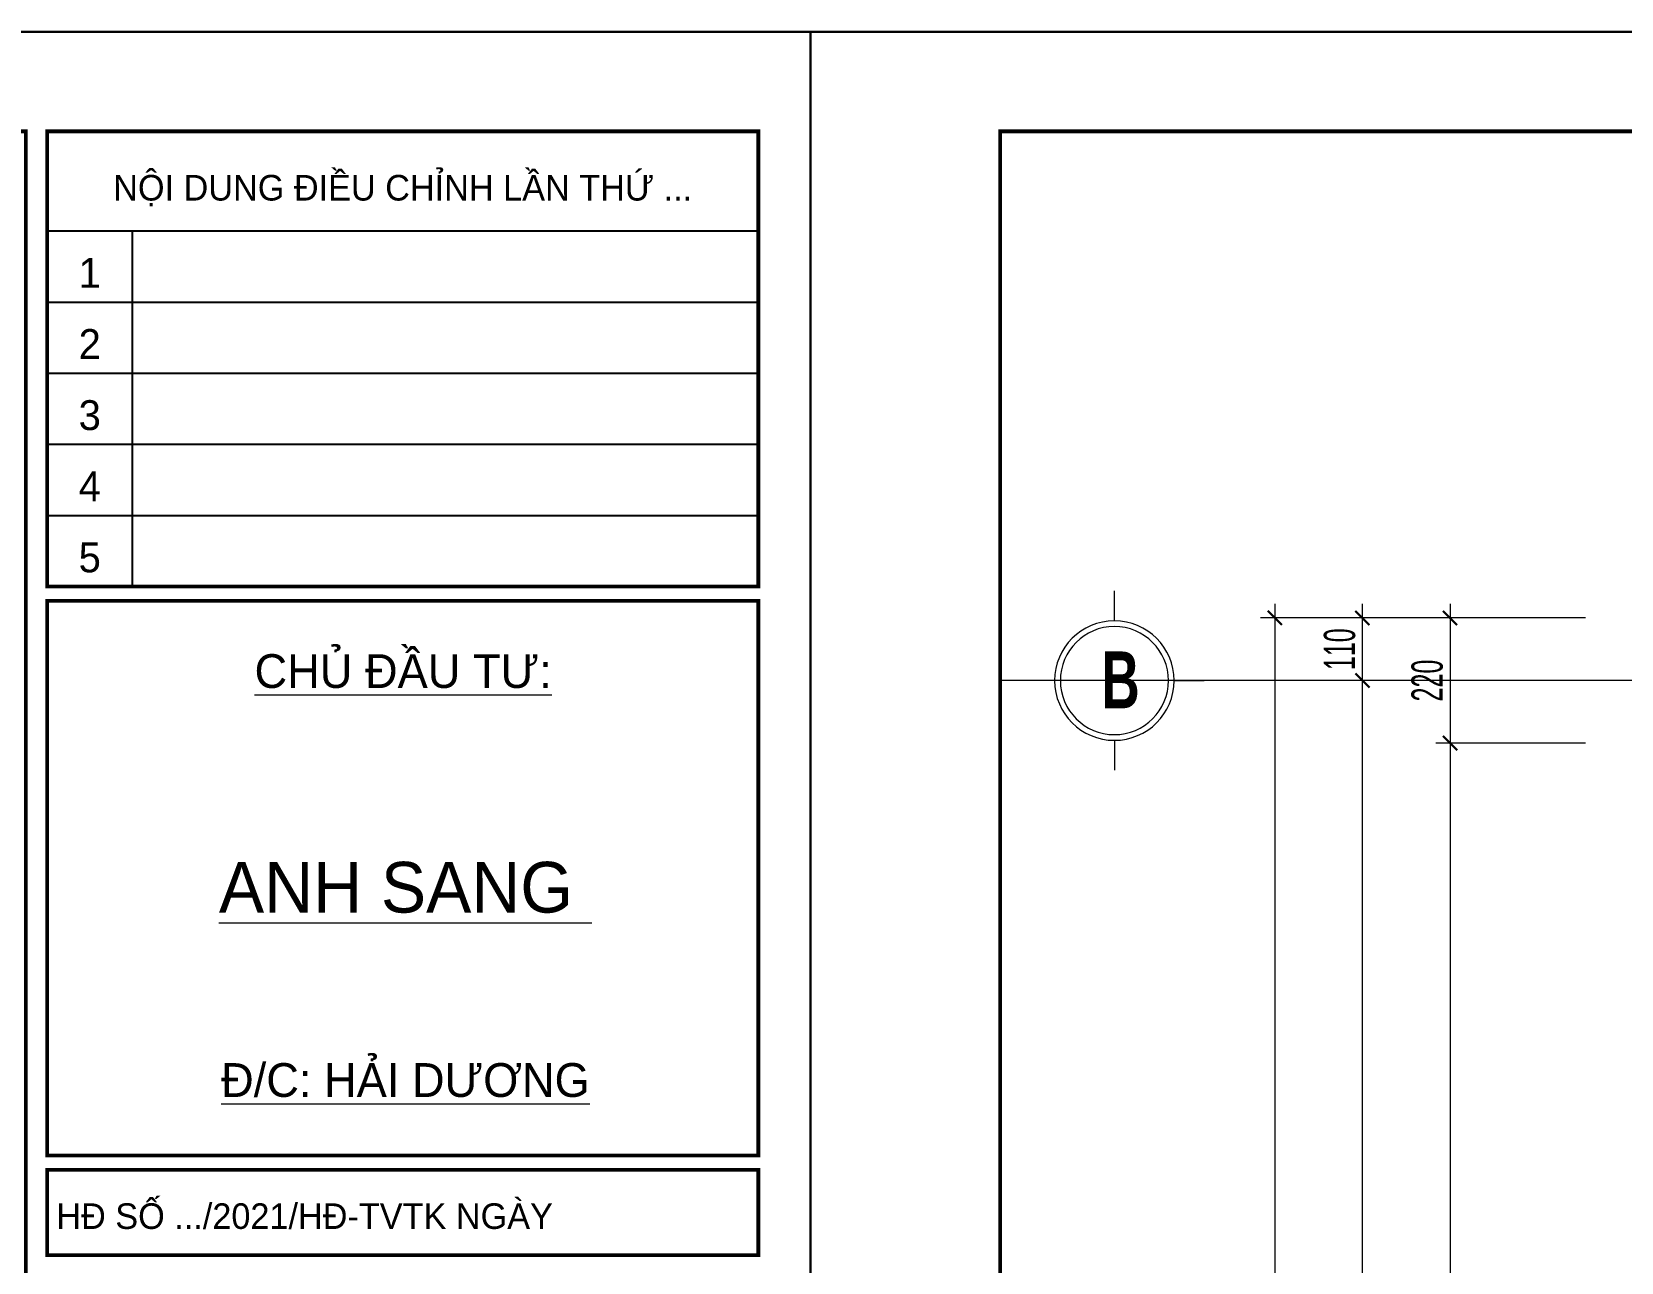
# Model space of a CAD drawing. Header units: millimetres. Extents: x 1336014 to 2939047, y -333549 to -60566.
# Drawn here: x 1415191 to 1417984, y -201210 to -199047 of the extents above; entities that cross this region are included whole.
import ezdxf
from ezdxf.enums import TextEntityAlignment as Align

# ---------------------------------------------------------------- set-up
doc = ezdxf.new("R2010")
doc.units = ezdxf.units.MM
doc.header["$MEASUREMENT"] = 0
doc.linetypes.add('CENTER2', pattern=[1.125, 0.75, -0.125, 0.125, -0.125])
for name, color, linetype, lineweight in [('05.Text', 253, 'Continuous', 18), ('08.Dim', 156, 'Continuous', 15), ('10.truc', 250, 'CENTER2', 20), ('11.Khung bo', 32, 'Continuous', 50), ('12.Khung', 36, 'Continuous', 25)]:
    doc.layers.add(name, color=color, linetype=linetype, lineweight=lineweight)
doc.layers.add('Tpl_Bound', color=1, linetype='Continuous', plot=False)
doc.styles.add('AVANT', font='')
doc.styles.add('AVANTHB', font='')
doc.styles.add('TT5_Text Dim', font='hoatbif.shx', dxfattribs={"width": 0.6})
doc.styles.add('VnAvantH', font='')
doc.styles.get('AVANT').set_extended_font_data('.VnAvant')
doc.styles.get('AVANTHB').set_extended_font_data('.VnAvantH', bold=True)
doc.styles.get('VnAvantH').set_extended_font_data('.VnAvantH')
doc.dimstyles.new('TT5_Dim 1-25', dxfattribs={"dimscale": 25, "dimtxt": 2.2, "dimasz": 1, "dimexe": 1, "dimexo": 0, "dimgap": 0.5, "dimtad": 1, "dimdec": 0, "dimzin": 0, "dimdsep": 46, "dimtxsty": 'TT5_Text Dim', "dimblk": 'ARCHTICK', "dimcen": 0, "dimdle": 1, "dimclrd": 256, "dimclre": 256, "dimclrt": 1, "dimadec": 0, "dimazin": 0, "dimtfac": 0.015, "dimtdec": 0, "dimtix": 1, "dimtmove": 2, "dimatfit": 3, "dimldrblk": 'DOT', "dimfxl": 1, "dimtolj": 1, "dimtzin": 0, "dimlwd": -1, "dimlwe": -1, "dimarcsym": 1})

# ---------------------------------------------------------------- blocks, each defined once
blk = doc.blocks.new('100')
at = {"layer": '11.Khung bo', "const_width": 26.7}
for points in [[(1860913, -945240), (1860913, -916940), (1896063, -916940), (1896063, -945240)], [(1860913, -945240), (1860913, -916940), (1896063, -916940), (1896063, -945240)], [(1860913, -945240), (1860913, -916940), (1896063, -916940), (1896063, -945240)], [(1896213, -920140), (1896213, -916940), (1901213, -916940), (1901213, -920140)], [(1896213, -920140), (1896213, -916940), (1901213, -916940), (1901213, -920140)], [(1896213, -920140), (1896213, -916940), (1901213, -916940), (1901213, -920140)], [(1896213, -924140), (1901213, -924140), (1901213, -920240), (1896213, -920240)], [(1896213, -924140), (1901213, -924140), (1901213, -920240), (1896213, -920240)], [(1896213, -924140), (1901213, -924140), (1901213, -920240), (1896213, -920240)], [(1896213, -924840), (1901213, -924840), (1901213, -924240), (1896213, -924240)], [(1896213, -924840), (1901213, -924840), (1901213, -924240), (1896213, -924240)], [(1896213, -924840), (1901213, -924840), (1901213, -924240), (1896213, -924240)]]:
    blk.add_lwpolyline(points, close=True, dxfattribs=at)
at = {"layer": '12.Khung'}
for p, q in [((1896213, -917640), (1901213, -917640)), ((1896213, -917640), (1901213, -917640)), ((1896213, -917640), (1901213, -917640)), ((1896813, -920140), (1896813, -917640)), ((1896813, -920140), (1896813, -917640)), ((1896813, -920140), (1896813, -917640)), ((1896213, -918140), (1901213, -918140)), ((1896213, -918140), (1901213, -918140)), ((1896213, -918140), (1901213, -918140)), ((1896213, -918640), (1901213, -918640)), ((1896213, -918640), (1901213, -918640)), ((1896213, -918640), (1901213, -918640)), ((1896213, -919140), (1901213, -919140)), ((1896213, -919140), (1901213, -919140)), ((1896213, -919140), (1901213, -919140)), ((1896213, -919640), (1901213, -919640)), ((1896213, -919640), (1901213, -919640)), ((1896213, -919640), (1901213, -919640))]:
    blk.add_line(p, q, dxfattribs=at)
blk.add_lwpolyline([(1901579, -945940), (1901579, -916240), (1859580, -916240), (1859580, -945940)], close=True, dxfattribs=at)
blk.add_lwpolyline([(1901579, -945940), (1901579, -916240), (1859580, -916240), (1859580, -945940)], close=True, dxfattribs=at)
blk.add_lwpolyline([(1901579, -945940), (1901579, -916240), (1859580, -916240), (1859580, -945940)], close=True, dxfattribs=at)
at = {"layer": '05.Text', "style": 'VnAvantH'}
for s, p in [('Néi dung ®iÒu chØnh lÇn thø ...', (1898713, -917329)), ('H§ sè .../2021/H§-TVTK ngµy ', (1898057, -924540))]:
    blk.add_text(s, height=180, dxfattribs=at).set_placement(p, align=Align.MIDDLE)
at = {"layer": '05.Text'}
for s, height, style, p in [('1', 210, 'AVANT', (1896513, -918040)), ('2', 210, 'AVANT', (1896513, -918540)), ('3', 210, 'AVANT', (1896513, -919040)), ('4', 210, 'AVANT', (1896513, -919540)), ('5', 210, 'AVANT', (1896513, -920040)), ('%%uChñ ®Çu t\xad:', 237.6, 'VnAvantH', (1898716, -920853)), ('%%Uanh sang ', 356.4, 'VnAvantH', (1898732, -922432)), ('%%U®/c: h¶i d\xad¬ng', 237.6, 'VnAvantH', (1898732, -923728))]:
    blk.add_text(s, height=height, dxfattribs=dict(at, style=style)).set_placement(p, align=Align.CENTER)
blk = doc.blocks.new('_ARCHTICK')
at = {"const_width": 0.15}
blk.add_lwpolyline([(-0.5, -0.5), (0.5, 0.5)], dxfattribs=at)
blk = doc.blocks.new('*D1680')
at = {"layer": '08.Dim', "transparency": 16777216}
for p, q in [((1417683.3, -200052.7), (1417683.3, -200322.7)), ((1417921.5, -200077.7), (1417658.3, -200077.7)), ((1417921.5, -200297.7), (1417658.3, -200297.7))]:
    blk.add_line(p, q, dxfattribs=at)
at = {"layer": 'Defpoints', "color": 0, "transparency": 16777216}
for p in [(1417921.5, -200077.7), (1417683.3, -200297.7), (1417921.5, -200297.7)]:
    blk.add_point(p, dxfattribs=at)
at = {"layer": '08.Dim', "transparency": 16777216, "xscale": 25, "yscale": 25, "zscale": 25}
for p, rotation in [((1417683.3, -200077.7), 90), ((1417683.3, -200297.7), 270)]:
    blk.add_blockref('_ARCHTICK', p, dxfattribs=dict(at, rotation=rotation))
at = {"layer": '08.Dim', "color": 1, "transparency": 16777216, "insert": (1417643.3, -200187.7), "char_height": 55, "attachment_point": 5, "rotation": 90, "style": 'TT5_Text Dim'}
blk.add_mtext('\\A1;220', dxfattribs=at)
blk = doc.blocks.new('_DOT')
blk.add_line((-0.5, 0), (-1, 0))
at = {"const_width": 0.5}
blk.add_lwpolyline([(-0.25, 0, 1), (0.25, 0, 1)], format="xyb", close=True, dxfattribs=at)
blk = doc.blocks.new('*D1681')
at = {"layer": '08.Dim', "transparency": 16777216}
for p, q in [((1417683.3, -200272.7), (1417683.3, -202842.7)), ((1417921.5, -200297.7), (1417658.3, -200297.7)), ((1417921.5, -202817.7), (1417658.3, -202817.7))]:
    blk.add_line(p, q, dxfattribs=at)
at = {"layer": 'Defpoints', "color": 0, "transparency": 16777216}
for p in [(1417921.5, -200297.7), (1417683.3, -202817.7), (1417921.5, -202817.7)]:
    blk.add_point(p, dxfattribs=at)
at = {"layer": '08.Dim', "transparency": 16777216, "xscale": 25, "yscale": 25, "zscale": 25}
for p, rotation in [((1417683.3, -200297.7), 90), ((1417683.3, -202817.7), 270)]:
    blk.add_blockref('_ARCHTICK', p, dxfattribs=dict(at, rotation=rotation))
at = {"layer": '08.Dim', "color": 1, "transparency": 16777216, "insert": (1417643.3, -201557.7), "char_height": 55, "attachment_point": 5, "rotation": 90, "style": 'TT5_Text Dim'}
blk.add_mtext('\\A1;2520', dxfattribs=at)
blk = doc.blocks.new('*D1683')
at = {"layer": '08.Dim', "transparency": 16777216}
for p, q in [((1417529.3, -202952.7), (1417529.3, -200162.7)), ((1417921.5, -200187.7), (1417504.3, -200187.7)), ((1417921.5, -202927.7), (1417504.3, -202927.7))]:
    blk.add_line(p, q, dxfattribs=at)
at = {"layer": 'Defpoints', "color": 0, "transparency": 16777216}
for p in [(1417529.3, -200187.7), (1417921.5, -200187.7), (1417921.5, -202927.7)]:
    blk.add_point(p, dxfattribs=at)
at = {"layer": '08.Dim', "transparency": 16777216, "xscale": 25, "yscale": 25, "zscale": 25}
for p, rotation in [((1417529.3, -200187.7), 90), ((1417529.3, -202927.7), 270)]:
    blk.add_blockref('_ARCHTICK', p, dxfattribs=dict(at, rotation=rotation))
at = {"layer": '08.Dim', "color": 1, "transparency": 16777216, "insert": (1417489.3, -201557.7), "char_height": 55, "attachment_point": 5, "rotation": 90, "style": 'TT5_Text Dim'}
blk.add_mtext('\\A1;2740', dxfattribs=at)
blk = doc.blocks.new('*D1684')
at = {"layer": '08.Dim', "transparency": 16777216}
for p, q in [((1417529.3, -200212.7), (1417529.3, -200052.7)), ((1417921.5, -200077.7), (1417504.3, -200077.7)), ((1417921.5, -200187.7), (1417504.3, -200187.7))]:
    blk.add_line(p, q, dxfattribs=at)
at = {"layer": 'Defpoints', "color": 0, "transparency": 16777216}
for p in [(1417529.3, -200077.7), (1417921.5, -200077.7), (1417921.5, -200187.7)]:
    blk.add_point(p, dxfattribs=at)
at = {"layer": '08.Dim', "transparency": 16777216, "xscale": 25, "yscale": 25, "zscale": 25}
for p, rotation in [((1417529.3, -200077.7), 90), ((1417529.3, -200187.7), 270)]:
    blk.add_blockref('_ARCHTICK', p, dxfattribs=dict(at, rotation=rotation))
at = {"layer": '08.Dim', "color": 1, "transparency": 16777216, "insert": (1417489.3, -200132.7), "char_height": 55, "attachment_point": 5, "rotation": 90, "style": 'TT5_Text Dim'}
blk.add_mtext('\\A1;110', dxfattribs=at)
blk = doc.blocks.new('*D1685')
at = {"layer": '08.Dim', "transparency": 16777216}
for p, q in [((1417375.3, -200052.7), (1417375.3, -202952.7)), ((1417921.5, -200077.7), (1417350.3, -200077.7)), ((1417921.5, -202927.7), (1417350.3, -202927.7))]:
    blk.add_line(p, q, dxfattribs=at)
at = {"layer": 'Defpoints', "color": 0, "transparency": 16777216}
for p in [(1417921.5, -200077.7), (1417375.3, -202927.7), (1417921.5, -202927.7)]:
    blk.add_point(p, dxfattribs=at)
at = {"layer": '08.Dim', "transparency": 16777216, "xscale": 25, "yscale": 25, "zscale": 25}
for p, rotation in [((1417375.3, -200077.7), 90), ((1417375.3, -202927.7), 270)]:
    blk.add_blockref('_ARCHTICK', p, dxfattribs=dict(at, rotation=rotation))
at = {"layer": '08.Dim', "color": 1, "transparency": 16777216, "insert": (1417335.3, -201502.7), "char_height": 55, "attachment_point": 5, "rotation": 90, "style": 'TT5_Text Dim'}
blk.add_mtext('\\A1;2850', dxfattribs=at)
blk = doc.blocks.new('DANHTRUC')
for p, q in [((980383, -947347), (980383, -947137)), ((979963, -947767), (979753, -947767)), ((980803, -947767), (981013, -947767)), ((980383, -948187), (980383, -948397))]:
    blk.add_line(p, q)
for radius in [420, 380]:
    blk.add_circle((980383, -947767), radius)

msp = doc.modelspace()

# ---------------------------------------------------------------- linework, layer by layer
at = {"layer": '10.truc'}
msp.add_line((1420828.1, -200187.7), (1416892.4, -200187.7), dxfattribs=at)
at = {"layer": 'Tpl_Bound', "color": 1}
for points in [[(1406059.2, -206472.4), (1406059.2, -199047.5), (1416559.1, -199047.5), (1416559.1, -206472.4)], [(1416559.1, -206472.4), (1416559.1, -199047.5), (1427059, -199047.5), (1427059, -206472.4)]]:
    msp.add_lwpolyline(points, close=True, dxfattribs=at)

# ---------------------------------------------------------------- block references
at = {"layer": '05.Text', "yscale": 0.25, "zscale": 0.25}
for name, p, xscale in [('100', (941164.3, 30012.5), 0.25), ('100', (951664.2, 30012.5), 0.25), ('DANHTRUC', (1662189.1, 36754), -0.25)]:
    msp.add_blockref(name, p, dxfattribs=dict(at, xscale=xscale))

# ---------------------------------------------------------------- texts
at = {"layer": '05.Text', "style": 'AVANTHB', "width": 0.7}
msp.add_text('B', height=100, dxfattribs=at).set_placement((1417070.3, -200236.5))

# ---------------------------------------------------------------- dimensions: what is measured, and where the dimension line sits
at = {"layer": '08.Dim'}
for base, p1, p2, picture, middle in [((1417375.3, -202927.7), (1417921.5, -200077.7), (1417921.5, -202927.7), '*D1685', (1417335.3, -201502.7)), ((1417529.3, -200077.7), (1417921.5, -200187.7), (1417921.5, -200077.7), '*D1684', (1417489.3, -200132.7)), ((1417683.3, -200297.7), (1417921.5, -200077.7), (1417921.5, -200297.7), '*D1680', (1417643.3, -200187.7)), ((1417529.3, -200187.7), (1417921.5, -202927.7), (1417921.5, -200187.7), '*D1683', (1417489.3, -201557.7)), ((1417683.3, -202817.7), (1417921.5, -200297.7), (1417921.5, -202817.7), '*D1681', (1417643.3, -201557.7))]:
    dim = msp.add_linear_dim(base=base, p1=p1, p2=p2, angle=90, dimstyle='TT5_Dim 1-25', dxfattribs=at)
    dim.commit()
    dim.dimension.update_dxf_attribs({"geometry": picture, "text_midpoint": middle})

doc.saveas('drawing.dxf')
